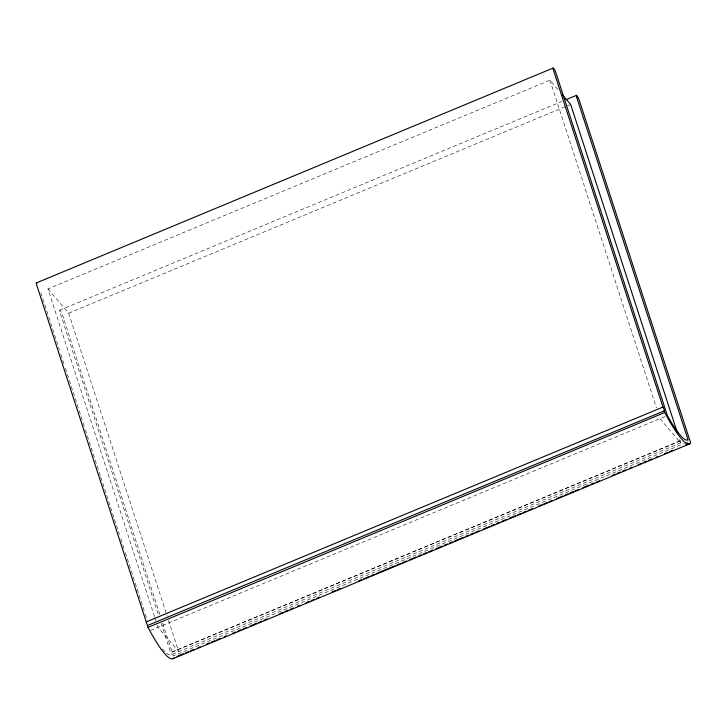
<?xml version="1.0" encoding="UTF-8"?>
<svg xmlns="http://www.w3.org/2000/svg" width="727" height="727" viewBox="0 0 727 727"><rect width="100%" height="100%" fill="white"/><g stroke="black" fill="none" stroke-linecap="round" stroke-linejoin="round"><path stroke-width="0.55" stroke-dasharray="3.63 2.73" d="M680.245 440.753L171.899 652.119L172.463 654.327L173.326 655.899L683.771 443.661M154.487 616.551L47.964 288.91L549.93 80.197L557.791 89.403M59.759 310.193L561.826 101.444M47.964 288.91L68.683 313.183L566.46 106.215M567.505 105.778L570.65 104.47M150.607 630.4L665.496 416.317M171.899 652.119L680.49 440.889M166.647 653.2A72.473 11.641 67.4 0 0 171.327 654.682L682.526 442.134M684.816 443.225L689.014 441.48M659.962 418.625L680.681 442.897L679.272 438.59M549.93 80.197L656.454 407.838M68.683 313.183L167.146 616.042M168.546 620.358L178.706 651.61L157.986 627.328L157.286 625.175M159.867 614.497L62.704 315.645A4.28 0.691 67.4 0 0 60.314 310.593A4.28 0.691 67.4 0 0 59.968 312.147L159.068 616.978M162.666 623.13L172.135 652.255M161.167 623.448L171.327 654.682M154.833 617.632L155.887 620.867M40.848 292.781L59.432 349.951M60.832 354.267L63.985 363.973M65.394 368.289L85.032 428.694M85.377 429.775L100.462 476.158M100.808 477.23L119.401 534.4M120.8 538.716L123.953 548.422M125.362 552.738L145 613.143M145.345 614.224L146.745 618.541M165.065 651.719A72.473 11.641 67.4 0 1 161.467 647.512"/><path stroke-width="1.09" d="M36.432 282.903L553.165 68.056M566.015 99.708L576.493 95.346M36.923 283.176A4.262 0.682 67.4 0 0 36.804 285.302L146.245 621.903L662.979 407.056L664.214 409.637L664.405 410.828L147.427 625.547L148.017 627.365A77.444 12.441 67.4 0 0 173.917 657.717M148.017 627.365L664.751 412.518A77.444 12.441 67.4 0 0 690.65 442.87L579.437 100.799A4.28 0.691 67.4 0 0 577.047 95.746A4.28 0.691 67.4 0 0 576.702 97.3M177.061 656.408L183.349 653.791M185.449 652.928L188.593 651.619M190.683 650.747L193.827 649.438M198.026 647.693L200.116 646.821M206.404 644.204L209.549 642.904M211.648 642.032L214.792 640.723M216.891 639.851L220.036 638.542M224.225 636.797L226.324 635.925M232.613 633.308L235.757 632.008M237.856 631.136L241 629.827M243.091 628.955L246.235 627.646M250.433 625.902L256.722 623.284M258.812 622.421L261.956 621.112M264.055 620.24L267.2 618.931M279.777 613.697L282.921 612.398M285.02 611.525L288.165 610.217M290.255 609.344L293.399 608.036M297.597 606.291L299.697 605.418M305.985 602.81L309.129 601.502M311.22 600.629L314.364 599.321M316.463 598.448L319.607 597.14M332.184 591.914L335.329 590.606M337.428 589.733L340.572 588.425M358.393 581.018L361.537 579.71M363.627 578.837L368.871 576.656M370.97 575.784L374.114 574.475M376.204 573.603L395.07 565.76M397.169 564.888L400.313 563.579M402.413 562.716L406.602 560.971M409.746 559.663L416.035 557.046M418.134 556.173L421.278 554.865M423.378 553.992L426.522 552.693M428.612 551.82L432.81 550.075M435.955 548.767L442.243 546.15M444.333 545.277L447.478 543.969M449.577 543.105L452.721 541.797M454.82 540.924L463.199 537.435M465.298 536.562L468.442 535.254M470.542 534.381L473.686 533.082M475.776 532.209L478.929 530.901M483.119 529.156L489.407 526.539M491.507 525.666L494.651 524.358M496.741 523.485L499.885 522.186M501.984 521.314L506.174 519.569M509.318 518.26L515.607 515.643M517.706 514.771L520.85 513.462M522.949 512.599L526.094 511.29M528.184 510.418L532.382 508.673M538.671 506.056L541.815 504.747M543.914 503.875L547.058 502.575M549.149 501.703L552.293 500.394M556.491 498.649L562.78 496.032M564.87 495.16L568.014 493.851M570.113 492.988L573.258 491.679M575.357 490.807L578.501 489.498M582.691 487.753L588.979 485.136M591.078 484.264L594.223 482.964M596.313 482.092L599.466 480.783M612.043 475.549L615.187 474.24M617.278 473.368L620.422 472.068M622.521 471.196L625.665 469.887M629.855 468.143L631.954 467.27M638.242 464.653L641.387 463.353M643.486 462.481L646.63 461.172M648.72 460.3L651.865 458.991M656.063 457.247L658.153 456.374M664.451 453.757L667.595 452.458M669.685 451.585L672.829 450.277M685.407 445.042L688.551 443.734M173.017 658.689L689.75 443.833M147.427 625.547L146.245 621.903M562.08 94.428L570.65 104.47L677.528 433.201M576.693 97.291L688.06 439.835A72.473 11.641 67.4 0 1 667.341 415.553L555.828 72.536A4.453 0.718 67.4 0 0 553.656 68.32A4.262 0.682 67.4 0 0 553.547 70.446L662.979 407.056M664.16 410.691L664.751 412.518"/></g></svg>
